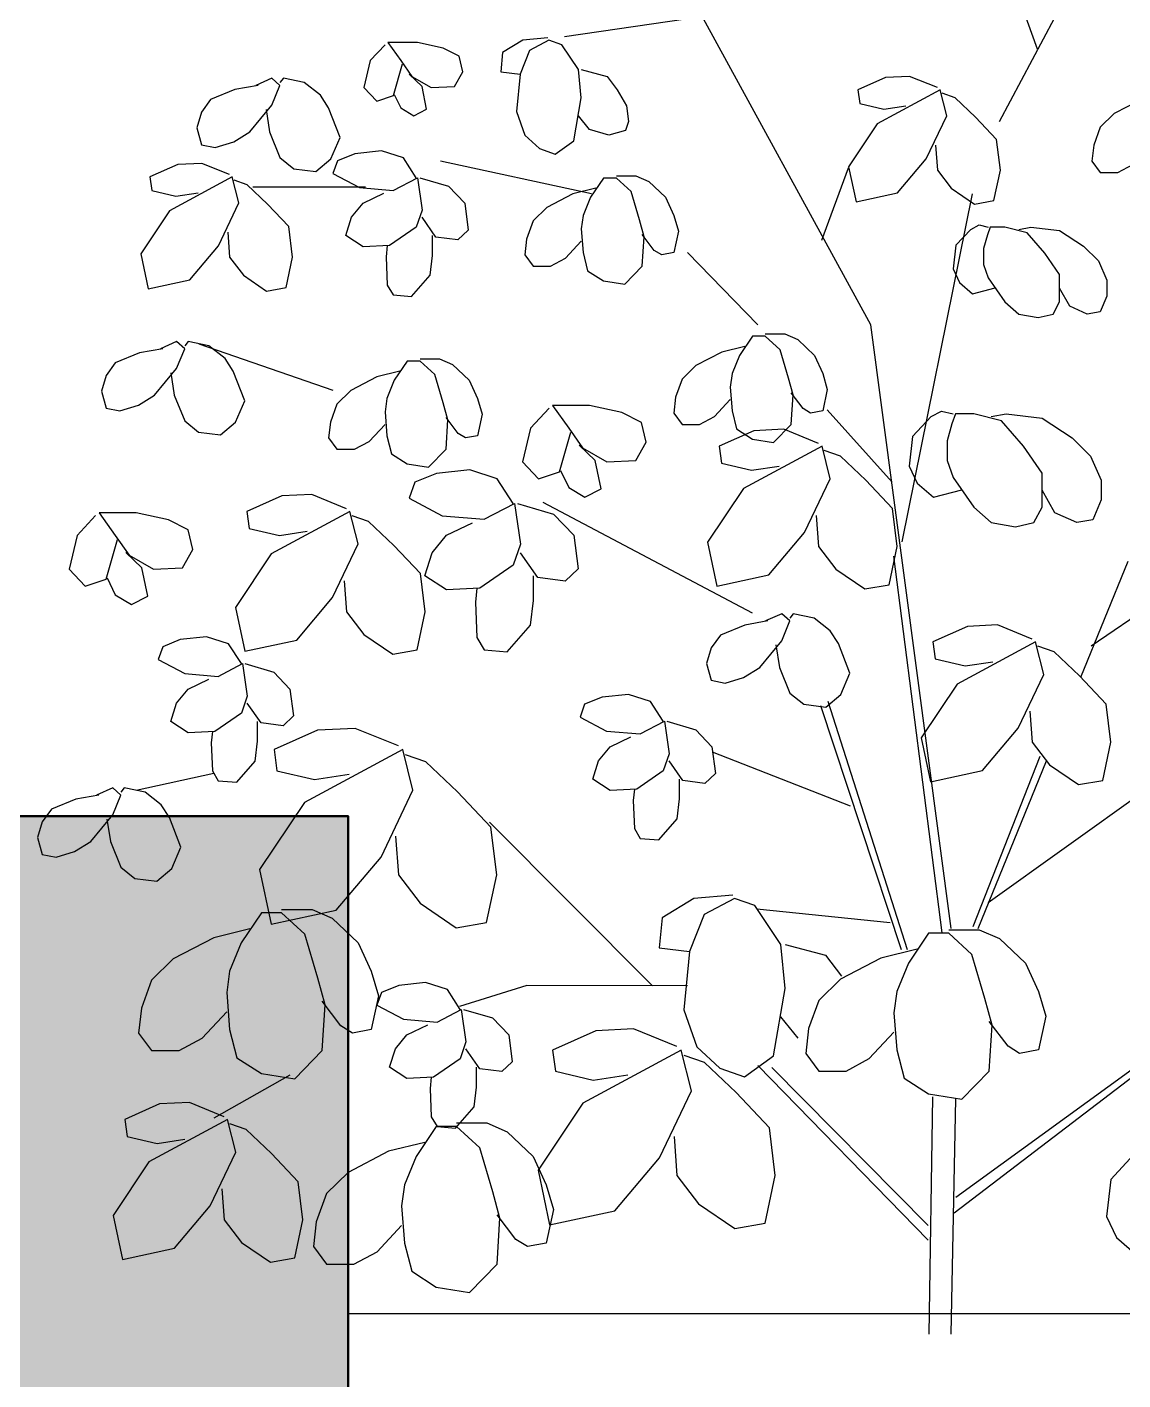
# Model space of a CAD drawing. Header units: millimetres. Extents: x 573003 to 1294762, y -9906 to 413061.
# Drawn here: x 756974 to 757304.6, y 149866.5 to 150274.7 of the extents above; entities that cross this region are included whole.
import ezdxf

# ---------------------------------------------------------------- set-up
doc = ezdxf.new("R2010")
doc.units = ezdxf.units.MM
doc.header["$MEASUREMENT"] = 0
for name, color, linetype in [('A-ELEV-PATT 2', 252, 'Continuous'), ('A-ELEV-PATT 3', 251, 'Continuous'), ('A-WALL-PATT', 251, 'Continuous')]:
    doc.layers.add(name, color=color, linetype=linetype)
doc.layers.add('KT-Net cot', color=2, linetype='Continuous', lineweight=50)

# ---------------------------------------------------------------- blocks, each defined once
blk = doc.blocks.new('STREE11')
for p, q in [((0.05552, 0.73664), (-0.00324, 0.90148)), ((0.03382, 0.69527), (0.10158, 0.82261)), ((-0.03976, 0.57891), (-0.1504, 0.78124)), ((-0.13505, 0.75538), (-0.21498, 0.74375)), ((-0.22451, 0.7431), (-0.23881, 0.74181)), ((-0.31768, 0.73922), (-0.32615, 0.73017)), ((-0.31609, 0.74052), (-0.30868, 0.73017)), ((-0.29915, 0.74052), (-0.31609, 0.74052)), ((-0.28433, 0.73728), (-0.29915, 0.74052)), ((-0.27533, 0.73276), (-0.28433, 0.73728)), ((-0.23881, 0.74181), (-0.25045, 0.7347)), ((-0.2351, 0.73599), (-0.24039, 0.72242)), ((-0.22398, 0.74181), (-0.2351, 0.73599)), ((-0.21657, 0.73922), (-0.22398, 0.74181)), ((-0.20704, 0.725), (-0.21657, 0.73922)), ((-0.32615, 0.73017), (-0.32986, 0.71466)), ((-0.31292, 0.71013), (-0.30762, 0.72823)), ((-0.30868, 0.73017), (-0.30233, 0.72112)), ((-0.27321, 0.72371), (-0.27533, 0.73276)), ((-0.25045, 0.7347), (-0.25151, 0.72371)), ((-0.3824, 0.71999), (-0.39166, 0.71595)), ((-0.37776, 0.71595), (-0.3824, 0.71999)), ((-0.37578, 0.71999), (-0.37776, 0.71757)), ((-0.36387, 0.71757), (-0.37578, 0.71999)), ((-0.29651, 0.7153), (-0.30392, 0.72242)), ((-0.30233, 0.72112), (-0.29121, 0.71466)), ((-0.27798, 0.7153), (-0.27321, 0.72371)), ((-0.25151, 0.72371), (-0.24039, 0.72242)), ((-0.24039, 0.72242), (-0.24251, 0.70108)), ((-0.20545, 0.70884), (-0.20704, 0.725)), ((-0.20545, 0.725), (-0.19063, 0.72112)), ((-0.19063, 0.72112), (-0.18481, 0.71337)), ((-0.03129, 0.72048), (-0.04717, 0.71337)), ((-0.01753, 0.72112), (-0.03129, 0.72048)), ((-0.00165, 0.71466), (-0.01753, 0.72112)), ((-0.40357, 0.71353), (-0.41747, 0.70787)), ((-0.39034, 0.71595), (-0.40357, 0.71353)), ((-0.3824, 0.70464), (-0.37776, 0.71595)), ((-0.3546, 0.71029), (-0.36387, 0.71757)), ((-0.32986, 0.71466), (-0.32245, 0.7069)), ((-0.29386, 0.70238), (-0.29651, 0.7153)), ((-0.29121, 0.71466), (-0.27798, 0.7153)), ((-0.18481, 0.71337), (-0.17952, 0.70432)), ((-0.04717, 0.71337), (-0.04611, 0.70561)), ((-0.00006, 0.71337), (-0.03606, 0.69397)), ((0.00365, 0.6985), (-0.00006, 0.71337)), ((-0.41747, 0.70787), (-0.42276, 0.7006)), ((-0.39497, 0.68929), (-0.3824, 0.70464)), ((-0.34997, 0.70302), (-0.3546, 0.71029)), ((-0.32245, 0.7069), (-0.31292, 0.71013)), ((-0.31239, 0.71078), (-0.30868, 0.70302)), ((-0.20969, 0.68428), (-0.20545, 0.70884)), ((-0.17952, 0.70432), (-0.17846, 0.69527)), ((-0.04611, 0.70561), (-0.03235, 0.70238)), ((-0.03235, 0.70238), (-0.01965, 0.70432)), ((0.00841, 0.70884), (0.001, 0.71143)), ((0.02006, 0.69785), (0.00841, 0.70884)), ((0.11428, 0.70755), (0.09946, 0.69979)), ((-0.42276, 0.7006), (-0.42541, 0.69171)), ((-0.38571, 0.70221), (-0.38372, 0.68929)), ((-0.34336, 0.68605), (-0.34997, 0.70302)), ((-0.30868, 0.70302), (-0.30127, 0.6985)), ((-0.30127, 0.6985), (-0.29386, 0.70238)), ((-0.24251, 0.70108), (-0.23775, 0.68751)), ((-0.20069, 0.69074), (-0.20704, 0.6985)), ((-0.008, 0.67393), (0.00365, 0.6985)), ((0.03223, 0.68492), (0.02006, 0.69785)), ((0.09946, 0.69979), (0.09152, 0.69203)), ((-0.42541, 0.69171), (-0.42276, 0.68201)), ((-0.40423, 0.68363), (-0.39497, 0.68929)), ((-0.38372, 0.68929), (-0.37776, 0.67474)), ((-0.18957, 0.68751), (-0.20069, 0.69074)), ((-0.18005, 0.69009), (-0.18957, 0.68751)), ((-0.17846, 0.69527), (-0.18005, 0.69009)), ((-0.03606, 0.69397), (-0.05247, 0.66941)), ((0.09152, 0.69203), (0.08782, 0.68169)), ((-0.42276, 0.68201), (-0.41482, 0.6804)), ((-0.41482, 0.6804), (-0.40423, 0.68363)), ((-0.34865, 0.67393), (-0.34336, 0.68605)), ((-0.23775, 0.68751), (-0.22928, 0.67975)), ((-0.22028, 0.67652), (-0.20969, 0.68428)), ((-0.00271, 0.68169), (-0.00165, 0.66747)), ((0.03435, 0.66747), (0.03223, 0.68492)), ((0.08782, 0.68169), (0.08676, 0.67264)), ((-0.37776, 0.67474), (-0.36982, 0.66828)), ((-0.35725, 0.66666), (-0.34865, 0.67393)), ((-0.33489, 0.67684), (-0.34481, 0.6728)), ((-0.31967, 0.67846), (-0.33489, 0.67684)), ((-0.30709, 0.67442), (-0.31967, 0.67846)), ((-0.29981, 0.66311), (-0.30709, 0.67442)), ((-0.22928, 0.67975), (-0.22028, 0.67652)), ((-0.02441, 0.65454), (-0.008, 0.67393)), ((-0.43626, 0.6707), (-0.45214, 0.66359)), ((-0.4225, 0.67135), (-0.43626, 0.6707)), ((-0.40662, 0.66488), (-0.4225, 0.67135)), ((-0.36982, 0.66828), (-0.35725, 0.66666)), ((-0.34481, 0.6728), (-0.34746, 0.66553)), ((-0.19963, 0.65389), (-0.28592, 0.67264)), ((-0.06782, 0.62739), (-0.05247, 0.66876)), ((-0.05247, 0.66941), (-0.04823, 0.64937)), ((-0.00165, 0.66747), (0.00629, 0.65713)), ((0.03064, 0.65001), (0.03435, 0.66747)), ((0.08676, 0.67264), (0.09152, 0.66618)), ((0.09152, 0.66618), (0.10158, 0.66618)), ((0.10158, 0.66618), (0.11005, 0.6707)), ((-0.45214, 0.66359), (-0.45108, 0.65583)), ((-0.40503, 0.66359), (-0.44102, 0.6442)), ((-0.40132, 0.64872), (-0.40503, 0.66359)), ((-0.39656, 0.65907), (-0.40397, 0.66165)), ((-0.38491, 0.64808), (-0.39656, 0.65907)), ((-0.34746, 0.66553), (-0.33224, 0.65745)), ((-0.31305, 0.65583), (-0.29915, 0.66311)), ((-0.29915, 0.66311), (-0.29651, 0.64452)), ((-0.29783, 0.66311), (-0.28129, 0.65826)), ((-0.28129, 0.65826), (-0.27202, 0.64856)), ((-0.19275, 0.66294), (-0.20016, 0.65195)), ((-0.18534, 0.66294), (-0.19275, 0.66294)), ((-0.18534, 0.66424), (-0.17422, 0.66424)), ((-0.17687, 0.65519), (-0.18534, 0.66294)), ((-0.17422, 0.66424), (-0.16681, 0.661)), ((-0.16681, 0.661), (-0.15728, 0.65195)), ((-0.45108, 0.65583), (-0.43732, 0.6526)), ((-0.43732, 0.6526), (-0.42461, 0.65454)), ((-0.3288, 0.65777), (-0.39338, 0.65777)), ((-0.33224, 0.65745), (-0.31305, 0.65583)), ((-0.33025, 0.64856), (-0.31834, 0.65422)), ((-0.21022, 0.65389), (-0.22504, 0.64614)), ((-0.19698, 0.65713), (-0.21022, 0.65389)), ((-0.20016, 0.65195), (-0.2044, 0.64161)), ((-0.1721, 0.63903), (-0.17687, 0.65519)), ((-0.15728, 0.65195), (-0.15252, 0.64161)), ((-0.04823, 0.64937), (-0.02441, 0.65454)), ((-0.02176, 0.45479), (0.01847, 0.65389)), ((0.00629, 0.65713), (0.01953, 0.64808)), ((-0.44102, 0.6442), (-0.45743, 0.61963)), ((-0.41297, 0.62416), (-0.40132, 0.64872)), ((-0.37274, 0.63515), (-0.38491, 0.64808)), ((-0.33687, 0.64048), (-0.33025, 0.64856)), ((-0.29651, 0.64452), (-0.29981, 0.63482)), ((-0.27202, 0.64856), (-0.27004, 0.63321)), ((-0.22504, 0.64614), (-0.23298, 0.63838)), ((0.01953, 0.64808), (0.03064, 0.65001)), ((-0.37062, 0.61769), (-0.37274, 0.63515)), ((-0.34018, 0.62998), (-0.33687, 0.64048)), ((-0.29981, 0.63482), (-0.31503, 0.62432)), ((-0.28857, 0.62917), (-0.29651, 0.64048)), ((-0.23298, 0.63838), (-0.23669, 0.62804)), ((-0.2044, 0.64161), (-0.20545, 0.63385)), ((-0.16946, 0.62933), (-0.1721, 0.63903)), ((-0.15252, 0.64161), (-0.14987, 0.63256)), ((0.01739, 0.63359), (0.02215, 0.63617)), ((0.02215, 0.63617), (0.02744, 0.63488)), ((0.0285, 0.63488), (0.02691, 0.63036)), ((0.03697, 0.63488), (0.0285, 0.63488)), ((0.04968, 0.63165), (0.03697, 0.63488)), ((0.04491, 0.63359), (0.05179, 0.63488)), ((0.05179, 0.63488), (0.0682, 0.63294)), ((-0.40767, 0.63191), (-0.40662, 0.61769)), ((-0.33025, 0.62351), (-0.34018, 0.62998)), ((-0.29055, 0.61866), (-0.29055, 0.62998)), ((-0.27599, 0.62755), (-0.28857, 0.62917)), ((-0.27004, 0.63321), (-0.27599, 0.62755)), ((-0.23669, 0.62804), (-0.23775, 0.61899)), ((-0.20545, 0.63385), (-0.2044, 0.62028)), ((-0.16363, 0.62157), (-0.17052, 0.63062)), ((-0.17052, 0.61252), (-0.16946, 0.62933)), ((-0.14987, 0.63256), (-0.15252, 0.62028)), ((0.01739, 0.63359), (0.00892, 0.62454)), ((0.02691, 0.63036), (0.0248, 0.6226)), ((0.05973, 0.62001), (0.04968, 0.63165)), ((0.0682, 0.63294), (0.08197, 0.62389)), ((-0.45743, 0.61963), (-0.4532, 0.59959)), ((-0.42938, 0.60476), (-0.41297, 0.62416)), ((-0.31503, 0.62432), (-0.33025, 0.62351)), ((-0.31636, 0.62432), (-0.31702, 0.61785)), ((-0.21445, 0.61705), (-0.20545, 0.62674)), ((-0.2044, 0.62028), (-0.20175, 0.60994)), ((-0.1594, 0.61899), (-0.16363, 0.62157)), ((-0.15252, 0.62028), (-0.1594, 0.61899)), ((-0.10435, 0.57891), (-0.14458, 0.62028)), ((0.00892, 0.62454), (0.00733, 0.61096)), ((0.0248, 0.6226), (0.0248, 0.61355)), ((0.0682, 0.60773), (0.05973, 0.62001)), ((0.08197, 0.62389), (0.09044, 0.61549)), ((-0.40662, 0.61769), (-0.39867, 0.60735)), ((-0.37432, 0.60024), (-0.37062, 0.61769)), ((-0.31702, 0.61785), (-0.31636, 0.60169)), ((-0.29187, 0.60735), (-0.29055, 0.61866)), ((-0.23775, 0.61899), (-0.23298, 0.61252)), ((-0.23298, 0.61252), (-0.22292, 0.61252)), ((-0.22292, 0.61252), (-0.21445, 0.61705)), ((-0.18057, 0.60218), (-0.17052, 0.61252)), ((0.0248, 0.61355), (0.02744, 0.60579)), ((0.09044, 0.61549), (0.0952, 0.6045)), ((-0.4532, 0.59959), (-0.42938, 0.60476)), ((-0.39867, 0.60735), (-0.38544, 0.5983)), ((-0.30246, 0.59523), (-0.29187, 0.60735)), ((-0.20175, 0.60994), (-0.19275, 0.60412)), ((-0.19275, 0.60412), (-0.18057, 0.60218)), ((0.00733, 0.61096), (0.01103, 0.60321)), ((0.02744, 0.60579), (0.03697, 0.59222)), ((0.0682, 0.59222), (0.0682, 0.60773)), ((0.0952, 0.6045), (0.0952, 0.59545)), ((-0.38544, 0.5983), (-0.37432, 0.60024)), ((-0.31636, 0.60169), (-0.31305, 0.59604)), ((-0.31305, 0.59604), (-0.30246, 0.59523)), ((0.01103, 0.60321), (0.01844, 0.59674)), ((0.01844, 0.59674), (0.03141, 0.60014)), ((0.07403, 0.58963), (0.0682, 0.59997)), ((0.03697, 0.59222), (0.04491, 0.58511)), ((0.0645, 0.58511), (0.0682, 0.59222)), ((0.08409, 0.58511), (0.07403, 0.58963)), ((0.0952, 0.59545), (0.0915, 0.5864)), ((0.04491, 0.58511), (0.05603, 0.58317)), ((0.05603, 0.58317), (0.0645, 0.58511)), ((0.0915, 0.5864), (0.08409, 0.58511)), ((-0.10011, 0.57374), (-0.08899, 0.57374)), ((-0.08899, 0.57374), (-0.08158, 0.5705)), ((0.00629, 0.23371), (-0.03976, 0.57891)), ((-0.44486, 0.56533), (-0.4581, 0.56291)), ((-0.43692, 0.56937), (-0.44619, 0.56533)), ((-0.43229, 0.56533), (-0.43692, 0.56937)), ((-0.43692, 0.55402), (-0.43229, 0.56533)), ((-0.4303, 0.56937), (-0.43229, 0.56695)), ((-0.41839, 0.56695), (-0.4303, 0.56937)), ((-0.34733, 0.54141), (-0.42408, 0.56792)), ((-0.40913, 0.55968), (-0.41839, 0.56695)), ((-0.11176, 0.56663), (-0.12499, 0.56339)), ((-0.10752, 0.57244), (-0.11493, 0.56145)), ((-0.10011, 0.57244), (-0.10752, 0.57244)), ((-0.09164, 0.56469), (-0.10011, 0.57244)), ((-0.08158, 0.5705), (-0.07205, 0.56145)), ((-0.47199, 0.55725), (-0.47729, 0.54998)), ((-0.4581, 0.56291), (-0.47199, 0.55725)), ((-0.4045, 0.5524), (-0.40913, 0.55968)), ((-0.30498, 0.55822), (-0.31239, 0.54723)), ((-0.29757, 0.55822), (-0.30498, 0.55822)), ((-0.29757, 0.55951), (-0.28645, 0.55951)), ((-0.2891, 0.55046), (-0.29757, 0.55822)), ((-0.28645, 0.55951), (-0.27904, 0.55628)), ((-0.12499, 0.56339), (-0.13981, 0.55564)), ((-0.11493, 0.56145), (-0.11917, 0.55111)), ((-0.08688, 0.54852), (-0.09164, 0.56469)), ((-0.07205, 0.56145), (-0.06729, 0.55111)), ((-0.47729, 0.54998), (-0.47993, 0.54109)), ((-0.44949, 0.53867), (-0.43692, 0.55402)), ((-0.44023, 0.5516), (-0.43824, 0.53867)), ((-0.39788, 0.53543), (-0.4045, 0.5524)), ((-0.30921, 0.5524), (-0.32245, 0.54917)), ((-0.28433, 0.5343), (-0.2891, 0.55046)), ((-0.27904, 0.55628), (-0.26951, 0.54723)), ((-0.13981, 0.55564), (-0.14775, 0.54788)), ((-0.11917, 0.55111), (-0.12023, 0.54335)), ((-0.06729, 0.55111), (-0.06464, 0.54206)), ((-0.32245, 0.54917), (-0.33727, 0.54141)), ((-0.31239, 0.54723), (-0.31662, 0.53689)), ((-0.26951, 0.54723), (-0.26474, 0.53689)), ((-0.14775, 0.54788), (-0.15146, 0.53754)), ((-0.12023, 0.54335), (-0.11917, 0.52978)), ((-0.08423, 0.53883), (-0.08688, 0.54852)), ((-0.06464, 0.54206), (-0.06729, 0.52978)), ((0.08623, 0.39532), (0.30697, 0.54529)), ((-0.47993, 0.54109), (-0.47729, 0.53139)), ((-0.45876, 0.53301), (-0.44949, 0.53867)), ((-0.43824, 0.53867), (-0.43229, 0.52412)), ((-0.40317, 0.52331), (-0.39788, 0.53543)), ((-0.33727, 0.54141), (-0.34521, 0.53366)), ((-0.31662, 0.53689), (-0.31768, 0.52913)), ((-0.28168, 0.52461), (-0.28433, 0.5343)), ((-0.26474, 0.53689), (-0.2621, 0.52784)), ((-0.15146, 0.53754), (-0.15252, 0.52849)), ((-0.12923, 0.52655), (-0.12023, 0.53624)), ((-0.07841, 0.53107), (-0.08529, 0.54012)), ((-0.08529, 0.52202), (-0.08423, 0.53883)), ((-0.47729, 0.53139), (-0.46935, 0.52978)), ((-0.46935, 0.52978), (-0.45876, 0.53301)), ((-0.34521, 0.53366), (-0.34891, 0.52331)), ((-0.31768, 0.52913), (-0.31662, 0.51556)), ((-0.2621, 0.52784), (-0.26474, 0.51556)), ((-0.22385, 0.53123), (-0.23444, 0.51992)), ((-0.20069, 0.53285), (-0.22187, 0.53285)), ((-0.22187, 0.53285), (-0.2126, 0.51992)), ((-0.18216, 0.52881), (-0.20069, 0.53285)), ((-0.17091, 0.52315), (-0.18216, 0.52881)), ((-0.15252, 0.52849), (-0.14775, 0.52202)), ((-0.1377, 0.52202), (-0.12923, 0.52655)), ((-0.11917, 0.52978), (-0.11652, 0.51944)), ((-0.07417, 0.52849), (-0.07841, 0.53107)), ((-0.06729, 0.52978), (-0.07417, 0.52849)), ((-0.02759, 0.48905), (-0.06464, 0.53042)), ((-0.0053, 0.52644), (-0.01589, 0.51513)), ((-0.0053, 0.52644), (0.00065, 0.52967)), ((0.00065, 0.52967), (0.00727, 0.52805)), ((0.0086, 0.52805), (0.00661, 0.5224)), ((0.01918, 0.52805), (0.0086, 0.52805)), ((0.03506, 0.52401), (0.01918, 0.52805)), ((0.02911, 0.52644), (0.03771, 0.52805)), ((0.03771, 0.52805), (0.05822, 0.52563)), ((-0.43229, 0.52412), (-0.42435, 0.51766)), ((-0.41178, 0.51604), (-0.40317, 0.52331)), ((-0.34891, 0.52331), (-0.34997, 0.51426)), ((-0.32668, 0.51232), (-0.31768, 0.52202)), ((-0.27586, 0.51685), (-0.28274, 0.5259)), ((-0.28274, 0.5078), (-0.28168, 0.52461)), ((-0.23444, 0.51992), (-0.23907, 0.50053)), ((-0.2126, 0.51992), (-0.20466, 0.50861)), ((-0.16827, 0.51184), (-0.17091, 0.52315)), ((-0.14775, 0.52202), (-0.1377, 0.52202)), ((-0.11652, 0.51944), (-0.10752, 0.51362)), ((-0.08951, 0.51919), (-0.10672, 0.51839)), ((-0.09535, 0.51168), (-0.08529, 0.52202)), ((-0.06966, 0.51111), (-0.08951, 0.51919)), ((0.00661, 0.5224), (0.00396, 0.5127)), ((0.04764, 0.50947), (0.03506, 0.52401)), ((0.05822, 0.52563), (0.07543, 0.51432)), ((-0.42435, 0.51766), (-0.41178, 0.51604)), ((-0.34997, 0.51426), (-0.34521, 0.5078)), ((-0.33515, 0.5078), (-0.32668, 0.51232)), ((-0.31662, 0.51556), (-0.31398, 0.50521)), ((-0.27163, 0.51426), (-0.27586, 0.51685)), ((-0.26474, 0.51556), (-0.27163, 0.51426)), ((-0.2179, 0.49487), (-0.21128, 0.5175)), ((-0.17422, 0.50134), (-0.16827, 0.51184)), ((-0.10672, 0.51839), (-0.12657, 0.5095)), ((-0.10752, 0.51362), (-0.09535, 0.51168)), ((-0.01589, 0.51513), (-0.01787, 0.49816)), ((0.00396, 0.5127), (0.00396, 0.50139)), ((0.07543, 0.51432), (0.08602, 0.50381)), ((-0.34521, 0.5078), (-0.33515, 0.5078)), ((-0.31398, 0.50521), (-0.30498, 0.4994)), ((-0.2928, 0.49746), (-0.28274, 0.5078)), ((-0.19738, 0.50134), (-0.20665, 0.51022)), ((-0.20466, 0.50861), (-0.19076, 0.50053)), ((-0.12657, 0.5095), (-0.12525, 0.4998)), ((-0.06768, 0.5095), (-0.11267, 0.48526)), ((-0.06305, 0.49091), (-0.06768, 0.5095)), ((-0.05709, 0.50384), (-0.06635, 0.50707)), ((-0.04253, 0.49011), (-0.05709, 0.50384)), ((0.05822, 0.49412), (0.04764, 0.50947)), ((0.08602, 0.50381), (0.09197, 0.49008)), ((-0.30498, 0.4994), (-0.2928, 0.49746)), ((-0.26921, 0.496), (-0.28823, 0.49398)), ((-0.2535, 0.49095), (-0.26921, 0.496)), ((-0.23907, 0.50053), (-0.22981, 0.49083)), ((-0.21723, 0.49568), (-0.2126, 0.48598)), ((-0.19407, 0.48517), (-0.19738, 0.50134)), ((-0.19076, 0.50053), (-0.17422, 0.50134)), ((-0.12525, 0.4998), (-0.10804, 0.49576)), ((-0.10804, 0.49576), (-0.09216, 0.49819)), ((-0.01787, 0.49816), (-0.01324, 0.48846)), ((0.00396, 0.50139), (0.00727, 0.49169)), ((-0.30064, 0.48893), (-0.30395, 0.47984)), ((-0.28823, 0.49398), (-0.30064, 0.48893)), ((-0.2444, 0.47681), (-0.2535, 0.49095)), ((-0.22981, 0.49083), (-0.2179, 0.49487)), ((-0.0776, 0.46021), (-0.06305, 0.49091)), ((-0.02731, 0.47394), (-0.04253, 0.49011)), ((-0.01324, 0.48846), (-0.00398, 0.48038)), ((0.00727, 0.49169), (0.01918, 0.47472)), ((0.05822, 0.47472), (0.05822, 0.49412)), ((0.09197, 0.49008), (0.09197, 0.47876)), ((-0.37679, 0.48107), (-0.39664, 0.47219)), ((-0.35958, 0.48188), (-0.37679, 0.48107)), ((-0.33973, 0.4738), (-0.35958, 0.48188)), ((-0.2126, 0.48598), (-0.20334, 0.48033)), ((-0.20334, 0.48033), (-0.19407, 0.48517)), ((-0.11267, 0.48526), (-0.13319, 0.45455)), ((-0.00398, 0.48038), (0.01223, 0.48462)), ((0.0655, 0.47149), (0.05822, 0.48442)), ((-0.39664, 0.47219), (-0.39531, 0.46249)), ((-0.33774, 0.47219), (-0.38274, 0.44795)), ((-0.33311, 0.4536), (-0.33774, 0.47219)), ((-0.30395, 0.47984), (-0.28493, 0.46974)), ((-0.26094, 0.46772), (-0.24357, 0.47681)), ((-0.24357, 0.47681), (-0.24026, 0.45358)), ((-0.24192, 0.47681), (-0.22124, 0.47075)), ((-0.10752, 0.41407), (-0.22716, 0.47742)), ((-0.02467, 0.45213), (-0.02731, 0.47394)), ((0.01918, 0.47472), (0.02911, 0.46584)), ((0.05359, 0.46584), (0.05822, 0.47472)), ((0.09197, 0.47876), (0.08734, 0.46745)), ((-0.48324, 0.46982), (-0.49383, 0.45851)), ((-0.46008, 0.47144), (-0.48126, 0.47144)), ((-0.48126, 0.47144), (-0.47199, 0.45851)), ((-0.44155, 0.4674), (-0.46008, 0.47144)), ((-0.4303, 0.46174), (-0.44155, 0.4674)), ((-0.32716, 0.46653), (-0.33642, 0.46976)), ((-0.3126, 0.45279), (-0.32716, 0.46653)), ((-0.28493, 0.46974), (-0.26094, 0.46772)), ((-0.28245, 0.45863), (-0.26756, 0.4657)), ((-0.22124, 0.47075), (-0.20966, 0.45863)), ((-0.07099, 0.4699), (-0.06966, 0.45213)), ((0.02911, 0.46584), (0.043, 0.46341)), ((0.043, 0.46341), (0.05359, 0.46584)), ((0.07808, 0.46584), (0.0655, 0.47149)), ((0.08734, 0.46745), (0.07808, 0.46584)), ((-0.49383, 0.45851), (-0.49846, 0.43912)), ((-0.47199, 0.45851), (-0.46405, 0.4472)), ((-0.42766, 0.45043), (-0.4303, 0.46174)), ((-0.39531, 0.46249), (-0.37811, 0.45845)), ((-0.37811, 0.45845), (-0.36223, 0.46087)), ((-0.29072, 0.44853), (-0.28245, 0.45863)), ((-0.20966, 0.45863), (-0.20718, 0.43944)), ((-0.09812, 0.43597), (-0.0776, 0.46021)), ((-0.47729, 0.43346), (-0.47067, 0.45609)), ((-0.43361, 0.43992), (-0.42766, 0.45043)), ((-0.34767, 0.4229), (-0.33311, 0.4536)), ((-0.29738, 0.43663), (-0.3126, 0.45279)), ((-0.24026, 0.45358), (-0.2444, 0.44146)), ((-0.13319, 0.45455), (-0.12789, 0.4295)), ((-0.06966, 0.45213), (-0.05974, 0.4392)), ((-0.0293, 0.43031), (-0.02467, 0.45213)), ((-0.45677, 0.43992), (-0.46604, 0.44881)), ((-0.46405, 0.4472), (-0.45016, 0.43912)), ((-0.38274, 0.44795), (-0.40325, 0.41724)), ((-0.29485, 0.4354), (-0.29072, 0.44853)), ((-0.2444, 0.44146), (-0.26342, 0.42833)), ((-0.23034, 0.43439), (-0.24026, 0.44853)), ((0.00099, 0.23109), (-0.02661, 0.44654)), ((0.08033, 0.37749), (0.1074, 0.4438)), ((-0.49846, 0.43912), (-0.4892, 0.42942)), ((-0.4892, 0.42942), (-0.47729, 0.43346)), ((-0.47662, 0.43427), (-0.47199, 0.42457)), ((-0.45346, 0.42376), (-0.45677, 0.43992)), ((-0.45016, 0.43912), (-0.43361, 0.43992)), ((-0.29473, 0.41482), (-0.29738, 0.43663)), ((-0.28245, 0.42732), (-0.29485, 0.4354)), ((-0.23282, 0.42126), (-0.23282, 0.4354)), ((-0.21462, 0.43237), (-0.23034, 0.43439)), ((-0.20718, 0.43944), (-0.21462, 0.43237)), ((-0.12789, 0.4295), (-0.09812, 0.43597)), ((-0.05974, 0.4392), (-0.04319, 0.42789)), ((-0.34105, 0.43259), (-0.33973, 0.41482)), ((-0.26342, 0.42833), (-0.28245, 0.42732)), ((-0.26508, 0.42833), (-0.2659, 0.42025)), ((-0.04319, 0.42789), (-0.0293, 0.43031)), ((-0.47199, 0.42457), (-0.46273, 0.41892)), ((-0.46273, 0.41892), (-0.45346, 0.42376)), ((-0.36818, 0.39865), (-0.34767, 0.4229)), ((-0.2659, 0.42025), (-0.26508, 0.40005)), ((-0.23447, 0.40712), (-0.23282, 0.42126)), ((-0.40325, 0.41724), (-0.39796, 0.39219)), ((-0.33973, 0.41482), (-0.3298, 0.40189)), ((-0.29937, 0.393), (-0.29473, 0.41482)), ((-0.09071, 0.41358), (-0.09998, 0.40954)), ((-0.08608, 0.40954), (-0.09071, 0.41358)), ((-0.0841, 0.41358), (-0.08608, 0.41116)), ((-0.07219, 0.41116), (-0.0841, 0.41358)), ((-0.06292, 0.40389), (-0.07219, 0.41116)), ((-0.24771, 0.39197), (-0.23447, 0.40712)), ((-0.11189, 0.40712), (-0.12578, 0.40146)), ((-0.09865, 0.40954), (-0.11189, 0.40712)), ((-0.09071, 0.39823), (-0.08608, 0.40954)), ((-0.05829, 0.39661), (-0.06292, 0.40389)), ((0.0155, 0.40645), (-0.00435, 0.39756)), ((0.03271, 0.40726), (0.0155, 0.40645)), ((0.05256, 0.39918), (0.03271, 0.40726)), ((-0.44486, 0.39484), (-0.44751, 0.38756)), ((-0.43494, 0.39888), (-0.44486, 0.39484)), ((-0.41972, 0.40049), (-0.43494, 0.39888)), ((-0.40714, 0.39645), (-0.41972, 0.40049)), ((-0.39987, 0.38514), (-0.40714, 0.39645)), ((-0.39796, 0.39219), (-0.36818, 0.39865)), ((-0.3298, 0.40189), (-0.31326, 0.39057)), ((-0.26508, 0.40005), (-0.26094, 0.39298)), ((-0.12578, 0.40146), (-0.13108, 0.39419)), ((-0.10329, 0.38288), (-0.09071, 0.39823)), ((-0.09402, 0.39581), (-0.09204, 0.38288)), ((-0.05167, 0.37964), (-0.05829, 0.39661)), ((-0.00435, 0.39756), (-0.00303, 0.38787)), ((0.05454, 0.39756), (0.00955, 0.37332)), ((0.05917, 0.37898), (0.05454, 0.39756)), ((0.06513, 0.39191), (0.05587, 0.39514)), ((-0.44751, 0.38756), (-0.43229, 0.37948)), ((-0.31326, 0.39057), (-0.29937, 0.393)), ((-0.26094, 0.39298), (-0.24771, 0.39197)), ((-0.13108, 0.39419), (-0.13373, 0.3853)), ((-0.00303, 0.38787), (0.01418, 0.38383)), ((0.07969, 0.37817), (0.06513, 0.39191)), ((-0.43229, 0.37948), (-0.4131, 0.37787)), ((-0.4131, 0.37787), (-0.3992, 0.38514)), ((-0.3992, 0.38514), (-0.39656, 0.36655)), ((-0.39788, 0.38514), (-0.38134, 0.38029)), ((-0.38134, 0.38029), (-0.37207, 0.37059)), ((-0.13373, 0.3853), (-0.13108, 0.3756)), ((-0.11255, 0.37722), (-0.10329, 0.38288)), ((-0.09204, 0.38288), (-0.08608, 0.36833)), ((-0.05697, 0.36752), (-0.05167, 0.37964)), ((0.01418, 0.38383), (0.03006, 0.38625)), ((-0.4303, 0.37059), (-0.41839, 0.37625)), ((-0.13108, 0.3756), (-0.12314, 0.37399)), ((-0.12314, 0.37399), (-0.11255, 0.37722)), ((0.00955, 0.37332), (-0.01097, 0.34262)), ((0.04462, 0.34827), (0.05917, 0.37898)), ((0.09491, 0.36201), (0.07969, 0.37817)), ((-0.43692, 0.36251), (-0.4303, 0.37059)), ((-0.39656, 0.36655), (-0.39987, 0.35686)), ((-0.37207, 0.37059), (-0.37009, 0.35524)), ((-0.19354, 0.36591), (-0.20347, 0.36187)), ((-0.17832, 0.36752), (-0.19354, 0.36591)), ((-0.16575, 0.36348), (-0.17832, 0.36752)), ((-0.08608, 0.36833), (-0.07814, 0.36187)), ((-0.06557, 0.36025), (-0.05697, 0.36752)), ((-0.44023, 0.35201), (-0.43692, 0.36251)), ((-0.39987, 0.35686), (-0.41509, 0.34635)), ((-0.38862, 0.3512), (-0.39656, 0.36251)), ((-0.20347, 0.36187), (-0.20612, 0.3546)), ((-0.15847, 0.35217), (-0.16575, 0.36348)), ((-0.07814, 0.36187), (-0.06557, 0.36025)), ((-0.02229, 0.22143), (-0.06835, 0.36106)), ((-0.01873, 0.22146), (-0.06407, 0.36349)), ((0.05123, 0.35797), (0.05256, 0.34019)), ((0.09755, 0.34019), (0.09491, 0.36201)), ((-0.4303, 0.34555), (-0.44023, 0.35201)), ((-0.3906, 0.3407), (-0.3906, 0.35201)), ((-0.37604, 0.34959), (-0.38862, 0.3512)), ((-0.37009, 0.35524), (-0.37604, 0.34959)), ((-0.20612, 0.3546), (-0.1909, 0.34651)), ((-0.17171, 0.3449), (-0.15781, 0.35217)), ((-0.15781, 0.35217), (-0.15516, 0.33359)), ((-0.15649, 0.35217), (-0.13995, 0.34732)), ((-0.41509, 0.34635), (-0.4303, 0.34555)), ((-0.41641, 0.34635), (-0.41707, 0.33989)), ((-0.39193, 0.32938), (-0.3906, 0.3407)), ((-0.35636, 0.34712), (-0.38117, 0.33601)), ((-0.33485, 0.34813), (-0.35636, 0.34712)), ((-0.31004, 0.33803), (-0.33485, 0.34813)), ((-0.1909, 0.34651), (-0.17171, 0.3449)), ((-0.18891, 0.33763), (-0.177, 0.34328)), ((-0.13995, 0.34732), (-0.13068, 0.33763)), ((-0.01097, 0.34262), (-0.00567, 0.31757)), ((0.0241, 0.32403), (0.04462, 0.34827)), ((-0.41707, 0.33989), (-0.41641, 0.32373)), ((-0.38117, 0.33601), (-0.37952, 0.32389)), ((-0.30756, 0.33601), (-0.3638, 0.30571)), ((-0.30177, 0.31278), (-0.30756, 0.33601)), ((-0.29432, 0.32894), (-0.3059, 0.33298)), ((-0.19553, 0.32955), (-0.18891, 0.33763)), ((-0.15516, 0.33359), (-0.15847, 0.32389)), ((-0.13068, 0.33763), (-0.1287, 0.32227)), ((-0.05141, 0.30353), (-0.13028, 0.33456)), ((0.05256, 0.34019), (0.06248, 0.32726)), ((0.09292, 0.31837), (0.09755, 0.34019)), ((-0.40251, 0.31726), (-0.39193, 0.32938)), ((-0.27613, 0.31177), (-0.29432, 0.32894)), ((-0.19884, 0.31904), (-0.19553, 0.32955)), ((-0.14722, 0.31823), (-0.15516, 0.32955)), ((0.01873, 0.2347), (0.05717, 0.3322)), ((0.02164, 0.23371), (0.06075, 0.32952)), ((0.06248, 0.32726), (0.07903, 0.31595)), ((-0.41561, 0.32227), (-0.46008, 0.31258)), ((-0.41641, 0.32373), (-0.4131, 0.31807)), ((-0.4131, 0.31807), (-0.40251, 0.31726)), ((-0.37952, 0.32389), (-0.35801, 0.31884)), ((-0.35801, 0.31884), (-0.33816, 0.32187)), ((-0.18891, 0.31258), (-0.19884, 0.31904)), ((-0.15847, 0.32389), (-0.17369, 0.31338)), ((-0.14921, 0.30773), (-0.14921, 0.31904)), ((-0.13465, 0.31662), (-0.14722, 0.31823)), ((-0.1287, 0.32227), (-0.13465, 0.31662)), ((-0.00567, 0.31757), (0.0241, 0.32403)), ((0.07903, 0.31595), (0.09292, 0.31837)), ((-0.48139, 0.30999), (-0.49462, 0.30757)), ((-0.47345, 0.31403), (-0.48271, 0.30999)), ((-0.46882, 0.30999), (-0.47345, 0.31403)), ((-0.47345, 0.29868), (-0.46882, 0.30999)), ((-0.46683, 0.31403), (-0.46882, 0.31161)), ((-0.45492, 0.31161), (-0.46683, 0.31403)), ((-0.44566, 0.30433), (-0.45492, 0.31161)), ((-0.31996, 0.2744), (-0.30177, 0.31278)), ((-0.2571, 0.29157), (-0.27613, 0.31177)), ((-0.17369, 0.31338), (-0.18891, 0.31258)), ((-0.17502, 0.31338), (-0.17568, 0.30692)), ((0.02747, 0.24858), (0.11693, 0.31258)), ((-0.50852, 0.30191), (-0.51381, 0.29464)), ((-0.49462, 0.30757), (-0.50852, 0.30191)), ((-0.44102, 0.29706), (-0.44566, 0.30433)), ((-0.3638, 0.30571), (-0.38944, 0.26733)), ((-0.17568, 0.30692), (-0.17502, 0.29076)), ((-0.15053, 0.29642), (-0.14921, 0.30773)), ((-0.51381, 0.29464), (-0.51646, 0.28575)), ((-0.48602, 0.28333), (-0.47345, 0.29868)), ((-0.47676, 0.29625), (-0.47477, 0.28333)), ((-0.43441, 0.28009), (-0.44102, 0.29706)), ((-0.16469, 0.20074), (-0.25786, 0.29448)), ((-0.16112, 0.2843), (-0.15053, 0.29642)), ((-0.31169, 0.28652), (-0.31004, 0.2643)), ((-0.25379, 0.2643), (-0.2571, 0.29157)), ((-0.17502, 0.29076), (-0.17171, 0.2851)), ((-0.51646, 0.28575), (-0.51381, 0.27605)), ((-0.49528, 0.27767), (-0.48602, 0.28333)), ((-0.47477, 0.28333), (-0.46882, 0.26878)), ((-0.4397, 0.26797), (-0.43441, 0.28009)), ((-0.17171, 0.2851), (-0.16112, 0.2843)), ((-0.51381, 0.27605), (-0.50587, 0.27444)), ((-0.50587, 0.27444), (-0.49528, 0.27767)), ((-0.34561, 0.2441), (-0.31996, 0.2744)), ((-0.46882, 0.26878), (-0.46088, 0.26232)), ((-0.4483, 0.2607), (-0.4397, 0.26797)), ((-0.38944, 0.26733), (-0.38283, 0.23601)), ((-0.31004, 0.2643), (-0.29763, 0.24814)), ((-0.25958, 0.23703), (-0.25379, 0.2643)), ((-0.46088, 0.26232), (-0.4483, 0.2607)), ((-0.29763, 0.24814), (-0.27695, 0.23399)), ((-0.14094, 0.25076), (-0.15914, 0.23965)), ((-0.11861, 0.25278), (-0.14094, 0.25076)), ((-0.11778, 0.25076), (-0.13515, 0.24167)), ((-0.1062, 0.24672), (-0.11778, 0.25076)), ((-0.38838, 0.24252), (-0.39996, 0.22535)), ((-0.37681, 0.24252), (-0.38838, 0.24252)), ((-0.38283, 0.23601), (-0.34561, 0.2441)), ((-0.37681, 0.24454), (-0.35944, 0.24454)), ((-0.36357, 0.2304), (-0.37681, 0.24252)), ((-0.35944, 0.24454), (-0.34786, 0.23949)), ((-0.13515, 0.24167), (-0.14342, 0.22046)), ((-0.09131, 0.2245), (-0.1062, 0.24672)), ((-0.02865, 0.23694), (-0.10487, 0.2447)), ((-0.395, 0.23343), (-0.41568, 0.22838)), ((-0.34786, 0.23949), (-0.33297, 0.22535)), ((-0.27695, 0.23399), (-0.25958, 0.23703)), ((-0.15914, 0.23965), (-0.16079, 0.22248)), ((0.00487, 0.2329), (0.02224, 0.2329)), ((0.02224, 0.2329), (0.03382, 0.22785)), ((-0.41568, 0.22838), (-0.43884, 0.21626)), ((-0.39996, 0.22535), (-0.40658, 0.20919)), ((-0.35613, 0.20515), (-0.36357, 0.2304)), ((-0.33297, 0.22535), (-0.32552, 0.20919)), ((-0.08883, 0.19925), (-0.09131, 0.2245)), ((-0.08883, 0.2245), (-0.06567, 0.21844)), ((-0.00671, 0.23088), (-0.01829, 0.21371)), ((0.00487, 0.23088), (-0.00671, 0.23088)), ((0.0181, 0.21876), (0.00487, 0.23088)), ((0.03382, 0.22785), (0.04871, 0.21371)), ((-0.16079, 0.22248), (-0.14342, 0.22046)), ((-0.14342, 0.22046), (-0.14673, 0.18713)), ((-0.06567, 0.21844), (-0.05657, 0.20632)), ((-0.03401, 0.21674), (-0.05717, 0.20462)), ((-0.01333, 0.22179), (-0.03401, 0.21674)), ((0.02555, 0.19351), (0.0181, 0.21876)), ((-0.43884, 0.21626), (-0.45125, 0.20414)), ((-0.40658, 0.20919), (-0.40824, 0.19707)), ((-0.32552, 0.20919), (-0.32139, 0.19505)), ((-0.01829, 0.21371), (-0.02491, 0.19755)), ((0.04871, 0.21371), (0.05615, 0.19755)), ((-0.45125, 0.20414), (-0.45704, 0.18798)), ((-0.35199, 0.19), (-0.35613, 0.20515)), ((-0.29453, 0.20269), (-0.30975, 0.20107)), ((-0.28196, 0.19865), (-0.29453, 0.20269)), ((-0.05717, 0.20462), (-0.06957, 0.1925)), ((-0.40824, 0.19707), (-0.40658, 0.17586)), ((-0.32139, 0.19505), (-0.32552, 0.17586)), ((-0.31967, 0.19703), (-0.32232, 0.18976)), ((-0.30975, 0.20107), (-0.31967, 0.19703)), ((-0.27468, 0.18734), (-0.28196, 0.19865)), ((-0.23655, 0.201), (-0.275, 0.18897)), ((-0.14458, 0.20074), (-0.23655, 0.201)), ((-0.09545, 0.16087), (-0.08883, 0.19925)), ((-0.02491, 0.19755), (-0.02656, 0.18543)), ((0.02968, 0.17836), (0.02555, 0.19351)), ((0.05615, 0.19755), (0.06029, 0.18341)), ((-0.45704, 0.18798), (-0.45869, 0.17384)), ((-0.4223, 0.17081), (-0.40824, 0.18596)), ((-0.34289, 0.17788), (-0.35365, 0.19202)), ((-0.35365, 0.16374), (-0.35199, 0.19)), ((-0.32232, 0.18976), (-0.3071, 0.18168)), ((-0.28791, 0.18006), (-0.27402, 0.18734)), ((-0.27402, 0.18734), (-0.27137, 0.16875)), ((-0.27269, 0.18734), (-0.25615, 0.18249)), ((-0.14673, 0.18713), (-0.13928, 0.16592)), ((-0.06957, 0.1925), (-0.07536, 0.17634)), ((-0.3071, 0.18168), (-0.28791, 0.18006)), ((-0.30512, 0.17279), (-0.29321, 0.17845)), ((-0.25615, 0.18249), (-0.24689, 0.17279)), ((-0.08138, 0.17097), (-0.09131, 0.18309)), ((-0.02656, 0.18543), (-0.02491, 0.16422)), ((0.03878, 0.16624), (0.02803, 0.18038)), ((0.02803, 0.1521), (0.02968, 0.17836)), ((0.06029, 0.18341), (0.05615, 0.16422)), ((-0.45869, 0.17384), (-0.45125, 0.16374)), ((-0.43553, 0.16374), (-0.4223, 0.17081)), ((-0.40658, 0.17586), (-0.40245, 0.1597)), ((-0.33628, 0.17384), (-0.34289, 0.17788)), ((-0.32552, 0.17586), (-0.33628, 0.17384)), ((-0.31173, 0.16471), (-0.30512, 0.17279)), ((-0.24689, 0.17279), (-0.2449, 0.15744)), ((-0.19702, 0.17517), (-0.22183, 0.16406)), ((-0.17551, 0.17618), (-0.19702, 0.17517)), ((-0.1507, 0.16608), (-0.17551, 0.17618)), ((-0.07536, 0.17634), (-0.07702, 0.1622)), ((-0.04062, 0.15917), (-0.02656, 0.17432)), ((-0.45125, 0.16374), (-0.43553, 0.16374)), ((-0.36936, 0.14757), (-0.35365, 0.16374)), ((-0.31504, 0.15421), (-0.31173, 0.16471)), ((-0.27137, 0.16875), (-0.27468, 0.15905)), ((-0.26343, 0.1534), (-0.27137, 0.16471)), ((-0.22183, 0.16406), (-0.22018, 0.15194)), ((-0.14822, 0.16406), (-0.20446, 0.13376)), ((-0.14243, 0.14083), (-0.14822, 0.16406)), ((-0.13928, 0.16592), (-0.12605, 0.1538)), ((-0.02491, 0.16422), (-0.02077, 0.14806)), ((0.00894, 0.07986), (0.12275, 0.1626)), ((0.0454, 0.1622), (0.03878, 0.16624)), ((0.05615, 0.16422), (0.0454, 0.1622)), ((-0.40245, 0.1597), (-0.38838, 0.15061)), ((-0.27468, 0.15905), (-0.2899, 0.14855)), ((-0.2449, 0.15744), (-0.25086, 0.15178)), ((-0.13498, 0.15699), (-0.14656, 0.16103)), ((-0.11679, 0.13982), (-0.13498, 0.15699)), ((-0.11199, 0.14875), (-0.09545, 0.16087)), ((-0.0069, 0.05537), (-0.10448, 0.15527)), ((-0.07702, 0.1622), (-0.06957, 0.1521)), ((-0.05386, 0.1521), (-0.04062, 0.15917)), ((0.00789, 0.07101), (0.12616, 0.16128)), ((-0.37221, 0.14968), (-0.41561, 0.12511)), ((-0.38838, 0.15061), (-0.36936, 0.14757)), ((-0.30512, 0.14774), (-0.31504, 0.15421)), ((-0.2899, 0.14855), (-0.30512, 0.14774)), ((-0.29122, 0.14855), (-0.29188, 0.14209)), ((-0.26541, 0.14289), (-0.26541, 0.15421)), ((-0.25086, 0.15178), (-0.26343, 0.1534)), ((-0.22018, 0.15194), (-0.19867, 0.14689)), ((-0.19867, 0.14689), (-0.17882, 0.14992)), ((-0.12605, 0.1538), (-0.11199, 0.14875)), ((-0.0069, 0.06379), (-0.0964, 0.1542)), ((-0.06957, 0.1521), (-0.05386, 0.1521)), ((-0.02077, 0.14806), (-0.00671, 0.13897)), ((0.01231, 0.13594), (0.02803, 0.1521)), ((-0.29188, 0.14209), (-0.29122, 0.12592)), ((-0.26674, 0.13158), (-0.26541, 0.14289)), ((-0.16062, 0.10245), (-0.14243, 0.14083)), ((-0.09776, 0.11962), (-0.11679, 0.13982)), ((-0.44677, 0.13323), (-0.46662, 0.12434)), ((-0.42956, 0.13404), (-0.44677, 0.13323)), ((-0.40971, 0.12596), (-0.42956, 0.13404)), ((-0.27732, 0.11946), (-0.26674, 0.13158)), ((-0.20446, 0.13376), (-0.2301, 0.09538)), ((-0.00671, 0.13897), (0.01231, 0.13594)), ((-0.00641, 0.00164), (-0.00429, 0.13739)), ((0.00629, 0.00164), (0.00894, 0.1361)), ((-0.46662, 0.12434), (-0.46529, 0.11465)), ((-0.40773, 0.12434), (-0.45272, 0.1001)), ((-0.40309, 0.10576), (-0.40773, 0.12434)), ((-0.29122, 0.12592), (-0.28791, 0.12027)), ((-0.39714, 0.11869), (-0.4064, 0.12192)), ((-0.38258, 0.10495), (-0.39714, 0.11869)), ((-0.28833, 0.12034), (-0.29991, 0.10317)), ((-0.27675, 0.12034), (-0.28833, 0.12034)), ((-0.28791, 0.12027), (-0.27732, 0.11946)), ((-0.27675, 0.12236), (-0.25938, 0.12236)), ((-0.26352, 0.10822), (-0.27675, 0.12034)), ((-0.25938, 0.12236), (-0.2478, 0.11731)), ((-0.2478, 0.11731), (-0.23292, 0.10317)), ((-0.09445, 0.09235), (-0.09776, 0.11962)), ((-0.46529, 0.11465), (-0.44809, 0.11061)), ((-0.44809, 0.11061), (-0.43221, 0.11303)), ((-0.29495, 0.11125), (-0.31563, 0.1062)), ((-0.15235, 0.11457), (-0.1507, 0.09235)), ((-0.41765, 0.07505), (-0.40309, 0.10576)), ((-0.36736, 0.08879), (-0.38258, 0.10495)), ((-0.31563, 0.1062), (-0.33879, 0.09408)), ((-0.29991, 0.10317), (-0.30653, 0.08701)), ((-0.25608, 0.08297), (-0.26352, 0.10822)), ((-0.23292, 0.10317), (-0.22547, 0.08701)), ((-0.18627, 0.07214), (-0.16062, 0.10245)), ((0.11074, 0.10426), (0.09751, 0.09012)), ((-0.45272, 0.1001), (-0.47324, 0.0694)), ((-0.33879, 0.09408), (-0.3512, 0.08196)), ((-0.2301, 0.09538), (-0.22349, 0.06406)), ((-0.36471, 0.06697), (-0.36736, 0.08879)), ((-0.30653, 0.08701), (-0.30819, 0.07489)), ((-0.22547, 0.08701), (-0.22134, 0.07287)), ((-0.1507, 0.09235), (-0.13829, 0.07618)), ((-0.10024, 0.06507), (-0.09445, 0.09235)), ((0.09751, 0.09012), (0.09503, 0.06891)), ((-0.41103, 0.08475), (-0.40971, 0.06697)), ((-0.3512, 0.08196), (-0.35699, 0.0658)), ((-0.25194, 0.06782), (-0.25608, 0.08297)), ((-0.43816, 0.05081), (-0.41765, 0.07505)), ((-0.30819, 0.07489), (-0.30653, 0.05368)), ((-0.24284, 0.0557), (-0.25359, 0.06984)), ((-0.22134, 0.07287), (-0.22547, 0.05368)), ((-0.22349, 0.06406), (-0.18627, 0.07214)), ((-0.13829, 0.07618), (-0.11761, 0.06204)), ((-0.47324, 0.0694), (-0.46794, 0.04435)), ((-0.40971, 0.06697), (-0.39979, 0.05404)), ((-0.36935, 0.04516), (-0.36471, 0.06697)), ((-0.35699, 0.0658), (-0.35864, 0.05166)), ((-0.32225, 0.04863), (-0.30819, 0.06378)), ((-0.25359, 0.04156), (-0.25194, 0.06782)), ((-0.11761, 0.06204), (-0.10024, 0.06507)), ((0.09503, 0.06891), (0.10082, 0.05679)), ((-0.23622, 0.05166), (-0.24284, 0.0557)), ((0.10082, 0.05679), (0.1124, 0.04669)), ((-0.46794, 0.04435), (-0.43816, 0.05081)), ((-0.39979, 0.05404), (-0.38324, 0.04273)), ((-0.35864, 0.05166), (-0.3512, 0.04156)), ((-0.33548, 0.04156), (-0.32225, 0.04863)), ((-0.30653, 0.05368), (-0.3024, 0.03752)), ((-0.22547, 0.05368), (-0.23622, 0.05166)), ((-0.38324, 0.04273), (-0.36935, 0.04516)), ((-0.3512, 0.04156), (-0.33548, 0.04156)), ((-0.26931, 0.0254), (-0.25359, 0.04156)), ((-0.3024, 0.03752), (-0.28833, 0.02843)), ((-0.28833, 0.02843), (-0.26931, 0.0254))]:
    blk.add_line(p, q)

msp = doc.modelspace()

# ---------------------------------------------------------------- hatches: boundary and pattern name
at = {"layer": 'A-WALL-PATT', "extrusion": (-1.48505e-07, 1.17382e-05, 1)}
h = msp.add_hatch(color=256, dxfattribs=at)
h.dxf.hatch_style = 1
h.paths.add_polyline_path([(756670.84, 149275.62), (757366.82, 149275.62), (757366.82, 148725.62), (757566.82, 148725.62), (757566.82, 150286.6), (757466.82, 150286.6), (757466.82, 149886.6), (757420.67, 149886.6), (757420.67, 149425.62), (757070.82, 149425.62), (757070.84, 150036.6), (756970.84, 150036.6), (756970.84, 149425.62), (756670.84, 149425.62)])

# ---------------------------------------------------------------- linework, layer by layer
at = {"layer": 'A-ELEV-PATT 3', "extrusion": (-1.48505e-07, 1.17382e-05, 1)}
msp.add_line((757070.82, 149886.6, -2.01), (757420.67, 149886.6, -2.01), dxfattribs=at)
at = {"layer": 'KT-Net cot', "extrusion": (-1.48505e-07, 1.17382e-05, 1), "elevation": -0.36}
msp.add_lwpolyline([(756670.84, 149275.62), (757366.82, 149275.62), (757366.82, 148725.62), (757566.82, 148725.62), (757566.82, 150286.6), (757466.82, 150286.6), (757466.82, 149886.6), (757420.67, 149886.6), (757420.67, 149425.62), (757070.82, 149425.62), (757070.84, 150036.6), (756970.84, 150036.6), (756970.84, 149425.62), (756670.84, 149425.62)], close=True, dxfattribs=at)

# ---------------------------------------------------------------- block references
at = {"layer": 'A-ELEV-PATT 2', "extrusion": (-1.48505e-07, 1.17382e-05, 1), "xscale": 527.34375, "yscale": 527.34375, "zscale": 527.34375}
msp.add_blockref('STREE11', (757249.53, 149879.51, -0.36), dxfattribs=at)

doc.saveas('drawing.dxf')
